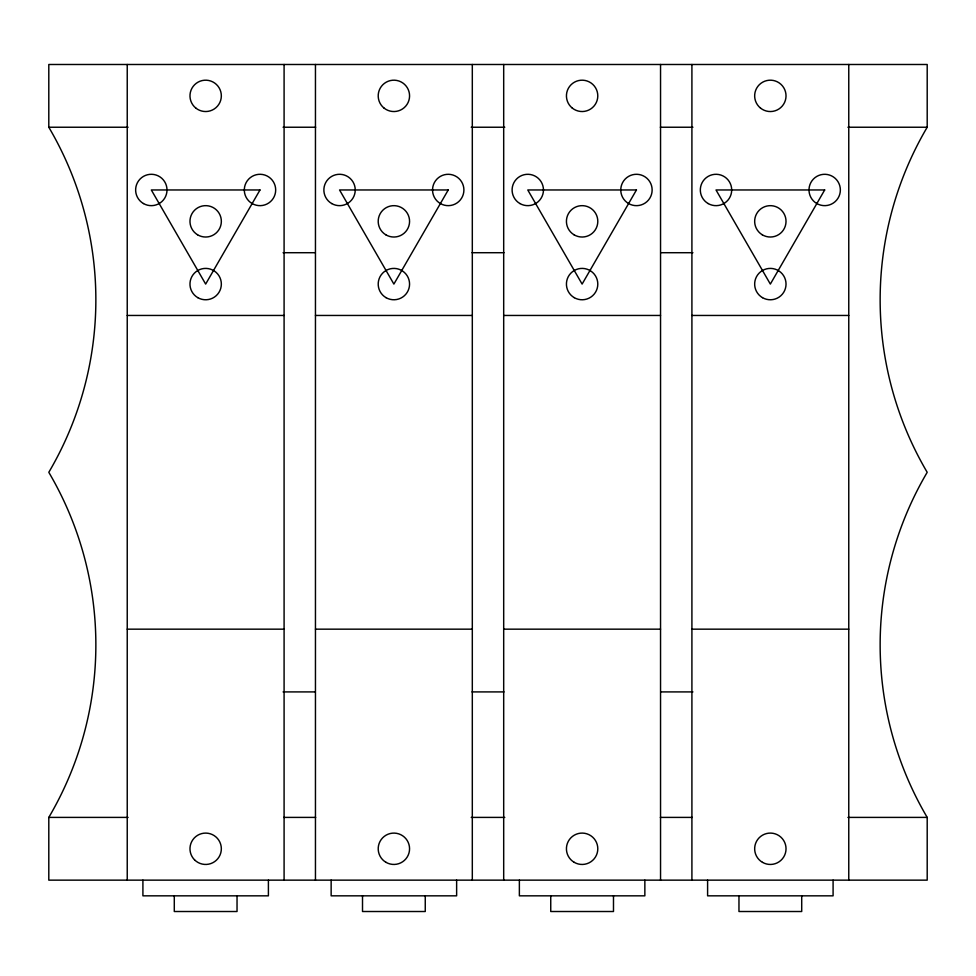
<?xml version="1.0" encoding="UTF-8"?>
<svg xmlns="http://www.w3.org/2000/svg" width="976" height="976" viewBox="0 0 976 976"><rect width="100%" height="100%" fill="white"/><g stroke="black" fill="none" stroke-linecap="round" stroke-linejoin="round"><path stroke-width="1.46" d="M48.8 127.234A339.855 339.855 0 0 1 48.8 472.311A339.855 339.855 0 0 1 48.8 817.4L48.8 880.145L927.2 880.145L927.2 817.4A339.855 339.855 0 0 1 927.2 472.311A339.855 339.855 0 0 1 927.2 127.234L927.2 64.489L48.8 64.489L48.8 127.234L128.1 127.234M283.077 127.234L315.675 127.234M471.225 127.234L504.775 127.234M660.325 127.234L692.923 127.234M847.9 127.234L927.2 127.234M283.077 252.711L315.077 252.711M472.006 252.711L503.994 252.711M660.923 252.711L692.923 252.711M127.234 315.455L284.089 315.455M315.455 315.455L472.311 315.455M503.689 315.455L660.545 315.455M691.911 315.455L848.766 315.455M127.234 629.166L284.089 629.166M315.455 629.166L472.311 629.166M503.689 629.166L660.545 629.166M691.911 629.166L848.766 629.166M283.077 691.911L315.077 691.911M472.006 691.911L503.994 691.911M660.923 691.911L692.923 691.911M48.8 817.4L128.1 817.4M283.65 817.4L315.675 817.4M471.225 817.4L504.775 817.4M660.325 817.4L692.35 817.4M847.9 817.4L927.2 817.4M848.766 64.489L848.766 880.145M833.089 880.145L833.089 895.834L707.6 895.834L707.6 880.145M801.711 895.834L801.711 911.511L738.966 911.511L738.966 895.834M691.911 64.489L691.911 880.145M660.545 64.489L660.545 880.145M644.855 880.145L644.855 895.834L519.366 895.834L519.366 880.145M613.489 895.834L613.489 911.511L550.745 911.511L550.745 895.834M503.689 64.489L503.689 880.145M472.311 64.489L472.311 880.145M456.634 880.145L456.634 895.834L331.145 895.834L331.145 880.145M425.255 895.834L425.255 911.511L362.511 911.511L362.511 895.834M315.455 64.489L315.455 880.145M284.089 64.489L284.089 880.145M268.4 880.145L268.4 895.834L142.911 895.834L142.911 880.145M237.034 895.834L237.034 911.511L174.289 911.511L174.289 895.834M127.234 64.489L127.234 880.145M259.994 189.966L205.655 284.089L151.317 189.966L259.994 189.966M448.228 189.966L393.889 284.089L339.55 189.966L448.228 189.966M636.45 189.966L582.111 284.089L527.772 189.966L636.45 189.966M824.683 189.966L770.345 284.089L716.006 189.966L824.683 189.966M762.5 297.668A15.689 15.689 0 0 0 786.034 284.089A15.689 15.689 0 0 0 762.5 270.498A15.689 15.689 0 0 0 762.5 297.668M816.839 203.557A15.689 15.689 0 0 0 840.36 189.966A15.689 15.689 0 0 0 816.839 176.388A15.689 15.689 0 0 0 816.839 203.557M760.487 108.068A15.689 15.689 0 0 0 785.839 98.283A15.689 15.689 0 0 0 764.696 81.228A15.689 15.689 0 0 0 760.487 108.068M762.207 234.752A15.689 15.689 0 0 0 786.022 221.686A15.689 15.689 0 0 0 762.805 207.583A15.689 15.689 0 0 0 762.207 234.752M762.5 862.357A15.689 15.689 0 0 0 786.034 848.766A15.689 15.689 0 0 0 762.5 835.188A15.689 15.689 0 0 0 762.5 862.357M708.161 203.557A15.689 15.689 0 0 0 731.695 189.966A15.689 15.689 0 0 0 708.161 176.388A15.689 15.689 0 0 0 708.161 203.557M574.266 297.668A15.689 15.689 0 0 0 597.8 284.089A15.689 15.689 0 0 0 574.266 270.498A15.689 15.689 0 0 0 574.266 297.668M628.605 203.557A15.689 15.689 0 0 0 652.139 189.966A15.689 15.689 0 0 0 628.605 176.388A15.689 15.689 0 0 0 628.605 203.557M572.265 108.068A15.689 15.689 0 0 0 597.605 98.283A15.689 15.689 0 0 0 576.474 81.228A15.689 15.689 0 0 0 572.265 108.068M573.973 234.752A15.689 15.689 0 0 0 597.8 221.686A15.689 15.689 0 0 0 574.571 207.583A15.689 15.689 0 0 0 573.973 234.752M574.266 862.357A15.689 15.689 0 0 0 597.8 848.766A15.689 15.689 0 0 0 574.266 835.188A15.689 15.689 0 0 0 574.266 862.357M519.94 203.557A15.689 15.689 0 0 0 543.461 189.966A15.689 15.689 0 0 0 519.94 176.388A15.689 15.689 0 0 0 519.94 203.557M386.045 297.668A15.689 15.689 0 0 0 409.566 284.089A15.689 15.689 0 0 0 386.045 270.498A15.689 15.689 0 0 0 386.045 297.668M440.383 203.557A15.689 15.689 0 0 0 463.905 189.966A15.689 15.689 0 0 0 440.383 176.388A15.689 15.689 0 0 0 440.383 203.557M384.032 108.068A15.689 15.689 0 0 0 409.383 98.283A15.689 15.689 0 0 0 388.241 81.228A15.689 15.689 0 0 0 384.032 108.068M385.74 234.752A15.689 15.689 0 0 0 409.566 221.686A15.689 15.689 0 0 0 386.35 207.583A15.689 15.689 0 0 0 385.74 234.752M386.045 862.357A15.689 15.689 0 0 0 409.566 848.766A15.689 15.689 0 0 0 386.045 835.188A15.689 15.689 0 0 0 386.045 862.357M331.706 203.557A15.689 15.689 0 0 0 355.24 189.966A15.689 15.689 0 0 0 331.706 176.388A15.689 15.689 0 0 0 331.706 203.557M197.811 297.668A15.689 15.689 0 0 0 221.345 284.089A15.689 15.689 0 0 0 197.811 270.498A15.689 15.689 0 0 0 197.811 297.668M252.15 203.557A15.689 15.689 0 0 0 275.683 189.966A15.689 15.689 0 0 0 252.15 176.388A15.689 15.689 0 0 0 252.15 203.557M195.81 108.068A15.689 15.689 0 0 0 221.149 98.283A15.689 15.689 0 0 0 200.007 81.228A15.689 15.689 0 0 0 195.81 108.068M197.518 234.752A15.689 15.689 0 0 0 221.345 221.686A15.689 15.689 0 0 0 198.116 207.583A15.689 15.689 0 0 0 197.518 234.752M194.566 859.868A15.689 15.689 0 0 0 220.808 852.829A15.689 15.689 0 0 0 201.593 833.626A15.689 15.689 0 0 0 194.566 859.868M143.472 203.557A15.689 15.689 0 0 0 167.006 189.966A15.689 15.689 0 0 0 143.472 176.388A15.689 15.689 0 0 0 143.472 203.557"/></g></svg>
